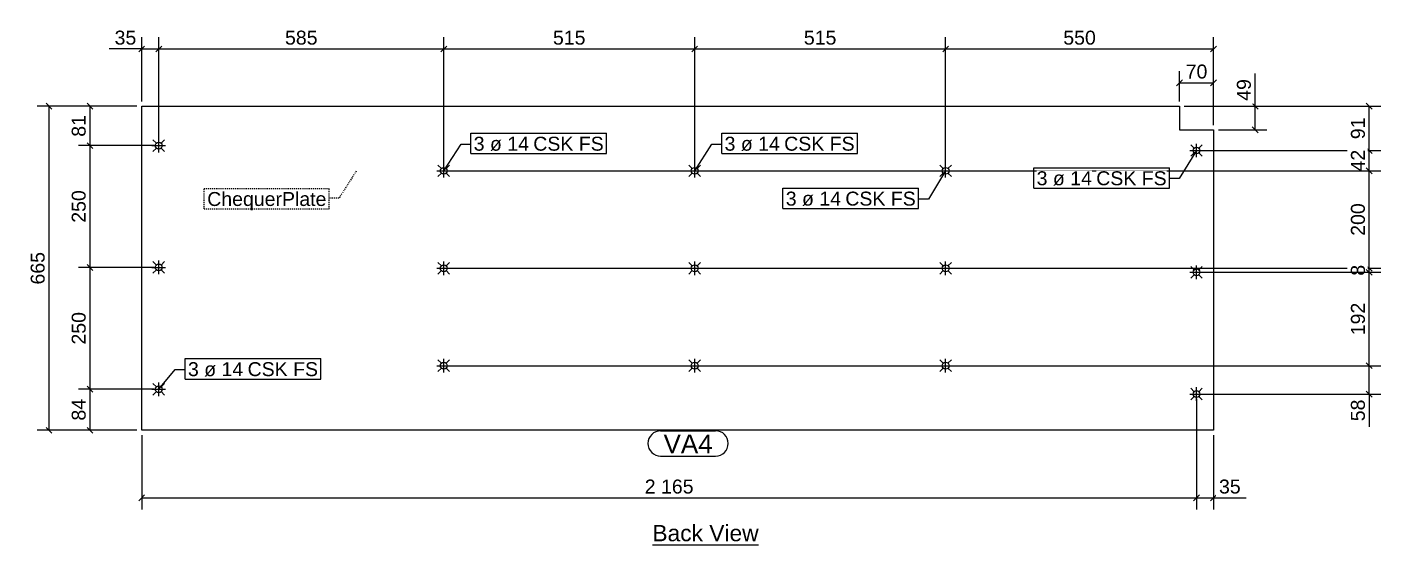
# Model space of a CAD drawing. Header units: millimetres. Extents: x 30 to 21429, y 42 to 1108.
# Drawn here: x 8662 to 11441, y 45 to 1108 of the extents above; entities that cross this region are included whole.
import ezdxf

# ---------------------------------------------------------------- set-up
doc = ezdxf.new("R2010")
doc.units = ezdxf.units.MM
doc.linetypes.add('DXK_LINE_DOT2', pattern=[3.9198, 1.9599, -1.9599])
doc.styles.add('Arial', font='ARIAL.TTF', dxfattribs={"height": 0.2})

# ---------------------------------------------------------------- blocks, each defined once
blk = doc.blocks.new('Unknown-3627783-12 - 1229')
at = {"color": 6, "linetype": 'Continuous'}
blk.add_line((9945.4, 45), (10163.2, 45), dxfattribs=at)
at = {"color": 0, "linetype": 'Continuous'}
blk.add_wipeout([(10163.2, 52.5), (10163.2, 87.5), (9945.4, 87.5), (9945.4, 52.5)], dxfattribs=at)
at = {"color": 6, "linetype": 'Continuous', "style": 'Arial'}
blk.add_text('Back View', height=33.43, dxfattribs=at).set_placement((9945.4, 52.5))
blk = doc.blocks.new('Bolt-3627783-1232 - 1229')
at = {"color": 96, "linetype": 'Continuous'}
for p, q in [((11057.3, 859.4), (11050.3, 866.4)), ((11062.2, 840.5), (11062.2, 868.5)), ((11067.1, 859.4), (11074.1, 866.4)), ((11048.2, 854.5), (11076.2, 854.5)), ((11057.3, 849.6), (11050.3, 842.6)), ((11067.1, 849.6), (11074.1, 842.6)), ((11057.3, 609.4), (11050.3, 616.4)), ((11062.2, 590.5), (11062.2, 618.5)), ((11067.1, 609.4), (11074.1, 616.4)), ((11048.2, 604.5), (11076.2, 604.5)), ((11057.3, 599.6), (11050.3, 592.6)), ((11067.1, 599.6), (11074.1, 592.6)), ((11057.3, 359.4), (11050.3, 366.4)), ((11062.2, 340.5), (11062.2, 368.5)), ((11067.1, 359.4), (11074.1, 366.4)), ((11048.2, 354.5), (11076.2, 354.5)), ((11057.3, 349.6), (11050.3, 342.6)), ((11067.1, 349.6), (11074.1, 342.6))]:
    blk.add_line(p, q, dxfattribs=at)
for centre in [(11062.2, 854.5), (11062.2, 604.5), (11062.2, 354.5)]:
    blk.add_circle(centre, 7, dxfattribs=at)
blk = doc.blocks.new('Part-3627783-1230 - 1229')
at = {"color": 30, "linetype": 'Continuous'}
for p, q in [((8897.2, 280.3), (8897.2, 945.3)), ((8897.2, 945.3), (11027.2, 945.3)), ((11027.2, 945.3), (11027.2, 896.8)), ((11027.2, 896.8), (11097.2, 896.8)), ((11097.2, 896.8), (11097.2, 280.3)), ((11097.2, 280.3), (8897.2, 280.3))]:
    blk.add_line(p, q, dxfattribs=at)
blk = doc.blocks.new('Bolt-3627783-1231 - 1229')
at = {"color": 96, "linetype": 'Continuous'}
for p, q in [((8918.2, 864.5), (8946.2, 864.5)), ((8927.3, 869.4), (8920.3, 876.4)), ((8932.2, 850.5), (8932.2, 878.5)), ((8937.1, 869.4), (8944.1, 876.4)), ((8927.3, 859.6), (8920.3, 852.6)), ((8937.1, 859.6), (8944.1, 852.6)), ((8918.2, 614.5), (8946.2, 614.5)), ((8927.3, 619.4), (8920.3, 626.4)), ((8932.2, 600.5), (8932.2, 628.5)), ((8937.1, 619.4), (8944.1, 626.4)), ((8927.3, 609.6), (8920.3, 602.6)), ((8937.1, 609.6), (8944.1, 602.6)), ((8918.2, 364.5), (8946.2, 364.5)), ((8927.3, 369.4), (8920.3, 376.4)), ((8932.2, 350.5), (8932.2, 378.5)), ((8937.1, 369.4), (8944.1, 376.4)), ((8927.3, 359.6), (8920.3, 352.6)), ((8937.1, 359.6), (8944.1, 352.6))]:
    blk.add_line(p, q, dxfattribs=at)
for centre in [(8932.2, 864.5), (8932.2, 614.5), (8932.2, 364.5)]:
    blk.add_circle(centre, 7, dxfattribs=at)
blk = doc.blocks.new('Bolt-3627783-1233 - 1229')
at = {"color": 96, "linetype": 'Continuous'}
for p, q in [((10533.2, 812.8), (10561.2, 812.8)), ((10542.3, 817.7), (10535.3, 824.7)), ((10542.3, 807.9), (10535.3, 800.9)), ((10547.2, 798.8), (10547.2, 826.8)), ((10552.1, 817.7), (10559.1, 824.7)), ((10552.1, 807.9), (10559.1, 800.9)), ((10533.2, 612.8), (10561.2, 612.8)), ((10542.3, 617.7), (10535.3, 624.7)), ((10547.2, 598.8), (10547.2, 626.8)), ((10552.1, 617.7), (10559.1, 624.7)), ((10542.3, 607.9), (10535.3, 600.9)), ((10552.1, 607.9), (10559.1, 600.9)), ((10542.3, 417.7), (10535.3, 424.7)), ((10547.2, 398.8), (10547.2, 426.8)), ((10552.1, 417.7), (10559.1, 424.7)), ((10533.2, 412.8), (10561.2, 412.8)), ((10542.3, 407.9), (10535.3, 400.9)), ((10552.1, 407.9), (10559.1, 400.9))]:
    blk.add_line(p, q, dxfattribs=at)
for centre in [(10547.2, 812.8), (10547.2, 612.8), (10547.2, 412.8)]:
    blk.add_circle(centre, 7, dxfattribs=at)
blk = doc.blocks.new('Bolt-3627783-1234 - 1229')
at = {"color": 96, "linetype": 'Continuous'}
for p, q in [((10018.2, 812.8), (10046.2, 812.8)), ((10027.3, 817.7), (10020.3, 824.7)), ((10027.3, 807.9), (10020.3, 800.9)), ((10032.2, 798.8), (10032.2, 826.8)), ((10037.1, 817.7), (10044.1, 824.7)), ((10037.1, 807.9), (10044.1, 800.9)), ((10018.2, 612.8), (10046.2, 612.8)), ((10027.3, 617.7), (10020.3, 624.7)), ((10032.2, 598.8), (10032.2, 626.8)), ((10037.1, 617.7), (10044.1, 624.7)), ((10027.3, 607.9), (10020.3, 600.9)), ((10037.1, 607.9), (10044.1, 600.9)), ((10027.3, 417.7), (10020.3, 424.7)), ((10032.2, 398.8), (10032.2, 426.8)), ((10037.1, 417.7), (10044.1, 424.7)), ((10018.2, 412.8), (10046.2, 412.8)), ((10027.3, 407.9), (10020.3, 400.9)), ((10037.1, 407.9), (10044.1, 400.9))]:
    blk.add_line(p, q, dxfattribs=at)
for centre in [(10032.2, 812.8), (10032.2, 612.8), (10032.2, 412.8)]:
    blk.add_circle(centre, 7, dxfattribs=at)
blk = doc.blocks.new('Bolt-3627783-1235 - 1229')
at = {"color": 96, "linetype": 'Continuous'}
for p, q in [((9503.2, 812.8), (9531.2, 812.8)), ((9512.3, 817.7), (9505.3, 824.7)), ((9512.3, 807.9), (9505.3, 800.9)), ((9517.2, 798.8), (9517.2, 826.8)), ((9522.1, 817.7), (9529.1, 824.7)), ((9522.1, 807.9), (9529.1, 800.9)), ((9503.2, 612.8), (9531.2, 612.8)), ((9512.3, 617.7), (9505.3, 624.7)), ((9517.2, 598.8), (9517.2, 626.8)), ((9522.1, 617.7), (9529.1, 624.7)), ((9512.3, 607.9), (9505.3, 600.9)), ((9522.1, 607.9), (9529.1, 600.9)), ((9512.3, 417.7), (9505.3, 424.7)), ((9517.2, 398.8), (9517.2, 426.8)), ((9522.1, 417.7), (9529.1, 424.7)), ((9503.2, 412.8), (9531.2, 412.8)), ((9512.3, 407.9), (9505.3, 400.9)), ((9522.1, 407.9), (9529.1, 400.9))]:
    blk.add_line(p, q, dxfattribs=at)
for centre in [(9517.2, 812.8), (9517.2, 612.8), (9517.2, 412.8)]:
    blk.add_circle(centre, 7, dxfattribs=at)
blk = doc.blocks.new('StraightDimension-3627783-1375 - 1229')
at = {"color": 7, "linetype": 'Continuous'}
for p, q in [((8932.2, 874.5), (8932.2, 1086.8)), ((9517.2, 822.8), (9517.2, 1086.8)), ((8938.2, 1068.8), (8926.2, 1056.8)), ((8932.2, 1062.8), (9517.2, 1062.8)), ((9511.2, 1056.8), (9523.2, 1068.8))]:
    blk.add_line(p, q, dxfattribs=at)
at = {"color": 0}
blk.add_wipeout([(9264.1, 1065.8), (9264.1, 1107.8), (9185.3, 1107.8), (9185.3, 1065.8)], dxfattribs=at)
at = {"color": 96, "style": 'Arial'}
blk.add_text('585', height=28.65, dxfattribs=at).set_placement((9191.3, 1071.8))
blk = doc.blocks.new('StraightDimension-3627783-3418 - 1229')
at = {"color": 7, "linetype": 'Continuous'}
for p, q in [((8922.2, 614.5), (8767.1, 614.5)), ((8797.1, 608.5), (8785.1, 620.5)), ((8791.1, 364.5), (8791.1, 614.5)), ((8922.2, 364.5), (8767.1, 364.5)), ((8785.1, 370.5), (8797.1, 358.5))]:
    blk.add_line(p, q, dxfattribs=at)
at = {"color": 0}
blk.add_wipeout([(8788.1, 528.9), (8746.1, 528.9), (8746.1, 450.2), (8788.1, 450.2)], dxfattribs=at)
at = {"color": 96, "style": 'Arial'}
blk.add_text('250', height=28.65, rotation=90.0002, dxfattribs=at).set_placement((8782.1, 456.2))
blk = doc.blocks.new('StraightDimension-3627783-1410 - 1229')
at = {"color": 7, "linetype": 'Continuous'}
for p, q in [((11037.2, 945.3), (11440.8, 945.3)), ((11422.8, 939.3), (11410.8, 951.3)), ((11416.8, 854.5), (11416.8, 945.3)), ((11072.2, 854.5), (11440.8, 854.5)), ((11410.8, 860.5), (11422.8, 848.5))]:
    blk.add_line(p, q, dxfattribs=at)
at = {"color": 0}
blk.add_wipeout([(11413.8, 928.1), (11371.8, 928.1), (11371.8, 871.7), (11413.8, 871.7)], dxfattribs=at)
at = {"color": 96, "style": 'Arial'}
blk.add_text('91', height=28.65, rotation=90.0002, dxfattribs=at).set_placement((11407.8, 877.7))
blk = doc.blocks.new('StraightDimension-3627783-3419 - 1229')
at = {"color": 7, "linetype": 'Continuous'}
for p, q in [((8922.2, 364.5), (8767.1, 364.5)), ((8797.1, 358.5), (8785.1, 370.5)), ((8791.1, 280.3), (8791.1, 364.5)), ((8887.2, 280.3), (8767.1, 280.3)), ((8785.1, 286.3), (8797.1, 274.3))]:
    blk.add_line(p, q, dxfattribs=at)
at = {"color": 0}
blk.add_wipeout([(8788.1, 350.6), (8746.1, 350.6), (8746.1, 294.2), (8788.1, 294.2)], dxfattribs=at)
at = {"color": 96, "style": 'Arial'}
blk.add_text('84', height=28.65, rotation=90.0002, dxfattribs=at).set_placement((8782.1, 300.2))
blk = doc.blocks.new('StraightDimension-3627783-1411 - 1229')
at = {"color": 7, "linetype": 'Continuous'}
for p, q in [((11072.2, 854.5), (11440.8, 854.5)), ((11410.8, 860.5), (11422.8, 848.5)), ((11416.8, 812.8), (11416.8, 854.5)), ((9527.2, 812.8), (11440.8, 812.8)), ((11422.8, 806.8), (11410.8, 818.8))]:
    blk.add_line(p, q, dxfattribs=at)
at = {"color": 0}
blk.add_wipeout([(11413.8, 861.9), (11371.8, 861.9), (11371.8, 805.4), (11413.8, 805.4)], dxfattribs=at)
at = {"color": 96, "style": 'Arial'}
blk.add_text('42', height=28.65, rotation=90.0002, dxfattribs=at).set_placement((11407.8, 811.4))
blk = doc.blocks.new('StraightDimension-3627783-1412 - 1229')
at = {"color": 7, "linetype": 'Continuous'}
for p, q in [((9527.2, 812.8), (11440.8, 812.8)), ((11422.8, 806.8), (11410.8, 818.8)), ((11416.8, 612.8), (11416.8, 812.8)), ((9527.2, 612.8), (11440.8, 612.8)), ((11410.8, 618.8), (11422.8, 606.8))]:
    blk.add_line(p, q, dxfattribs=at)
at = {"color": 0}
blk.add_wipeout([(11413.8, 752.1), (11371.8, 752.1), (11371.8, 673.4), (11413.8, 673.4)], dxfattribs=at)
at = {"color": 96, "style": 'Arial'}
blk.add_text('200', height=28.65, rotation=90.0002, dxfattribs=at).set_placement((11407.8, 679.4))
blk = doc.blocks.new('StraightDimension-3627783-1413 - 1229')
at = {"color": 7, "linetype": 'Continuous'}
for p, q in [((9527.2, 612.8), (11440.8, 612.8)), ((11410.8, 618.8), (11422.8, 606.8)), ((11416.8, 604.5), (11416.8, 612.8)), ((11072.2, 604.5), (11440.8, 604.5)), ((11422.8, 598.5), (11410.8, 610.5))]:
    blk.add_line(p, q, dxfattribs=at)
at = {"color": 0}
blk.add_wipeout([(11413.8, 625.8), (11371.8, 625.8), (11371.8, 591.5), (11413.8, 591.5)], dxfattribs=at)
at = {"color": 96, "style": 'Arial'}
blk.add_text('8', height=28.7, rotation=90.0002, dxfattribs=at).set_placement((11407.8, 597.5))
blk = doc.blocks.new('StraightDimension-3627783-1414 - 1229')
at = {"color": 7, "linetype": 'Continuous'}
for p, q in [((11072.2, 604.5), (11440.8, 604.5)), ((11422.8, 598.5), (11410.8, 610.5)), ((11416.8, 412.8), (11416.8, 604.5)), ((11410.8, 418.8), (11422.8, 406.8)), ((9527.2, 412.8), (11440.8, 412.8))]:
    blk.add_line(p, q, dxfattribs=at)
at = {"color": 0}
blk.add_wipeout([(11413.8, 548), (11371.8, 548), (11371.8, 469.3), (11413.8, 469.3)], dxfattribs=at)
at = {"color": 96, "style": 'Arial'}
blk.add_text('192', height=28.65, rotation=90.0002, dxfattribs=at).set_placement((11407.8, 475.3))
blk = doc.blocks.new('StraightDimension-3627783-1415 - 1229')
at = {"color": 7, "linetype": 'Continuous'}
for p, q in [((11422.8, 406.8), (11410.8, 418.8)), ((9527.2, 412.8), (11440.8, 412.8)), ((11416.8, 354.5), (11416.8, 412.8)), ((11072.2, 354.5), (11440.8, 354.5)), ((11410.8, 360.5), (11422.8, 348.5))]:
    blk.add_line(p, q, dxfattribs=at)
at = {"color": 0}
blk.add_wipeout([(11413.8, 349.3), (11371.8, 349.3), (11371.8, 292.8), (11413.8, 292.8)], dxfattribs=at)
at = {"color": 7, "linetype": 'Continuous'}
blk.add_line((11416.8, 354.5), (11416.8, 287.6), dxfattribs=at)
blk.add_line((11416.8, 354.5), (11416.8, 287.6), dxfattribs=at)
at = {"color": 96, "style": 'Arial'}
blk.add_text('58', height=28.65, rotation=90.0002, dxfattribs=at).set_placement((11407.8, 298.8))
blk = doc.blocks.new('StraightDimension-3627783-1372 - 1229')
at = {"color": 7, "linetype": 'Continuous'}
for p, q in [((10547.2, 822.8), (10547.2, 1086.8)), ((11097.2, 906.8), (11097.2, 1086.8)), ((10553.2, 1068.8), (10541.2, 1056.8)), ((10547.2, 1062.8), (11097.2, 1062.8)), ((11091.2, 1056.8), (11103.2, 1068.8))]:
    blk.add_line(p, q, dxfattribs=at)
at = {"color": 0}
blk.add_wipeout([(10861.6, 1065.8), (10861.6, 1107.8), (10782.8, 1107.8), (10782.8, 1065.8)], dxfattribs=at)
at = {"color": 96, "style": 'Arial'}
blk.add_text('550', height=28.65, dxfattribs=at).set_placement((10788.8, 1071.8))
blk = doc.blocks.new('StraightDimension-3627783-1373 - 1229')
at = {"color": 7, "linetype": 'Continuous'}
for p, q in [((10032.2, 822.8), (10032.2, 1086.8)), ((10547.2, 822.8), (10547.2, 1086.8)), ((10038.2, 1068.8), (10026.2, 1056.8)), ((10032.2, 1062.8), (10547.2, 1062.8)), ((10541.2, 1056.8), (10553.2, 1068.8))]:
    blk.add_line(p, q, dxfattribs=at)
at = {"color": 0}
blk.add_wipeout([(10329.1, 1065.8), (10329.1, 1107.8), (10250.3, 1107.8), (10250.3, 1065.8)], dxfattribs=at)
at = {"color": 96, "style": 'Arial'}
blk.add_text('515', height=28.65, dxfattribs=at).set_placement((10256.3, 1071.8))
blk = doc.blocks.new('StraightDimension-3627783-1374 - 1229')
at = {"color": 7, "linetype": 'Continuous'}
for p, q in [((9517.2, 822.8), (9517.2, 1086.8)), ((10032.2, 822.8), (10032.2, 1086.8)), ((9523.2, 1068.8), (9511.2, 1056.8)), ((9517.2, 1062.8), (10032.2, 1062.8)), ((10026.2, 1056.8), (10038.2, 1068.8))]:
    blk.add_line(p, q, dxfattribs=at)
at = {"color": 0}
blk.add_wipeout([(9814.1, 1065.8), (9814.1, 1107.8), (9735.3, 1107.8), (9735.3, 1065.8)], dxfattribs=at)
at = {"color": 96, "style": 'Arial'}
blk.add_text('515', height=28.65, dxfattribs=at).set_placement((9741.3, 1071.8))
blk = doc.blocks.new('StraightDimension-3627783-1376 - 1229')
at = {"color": 7, "linetype": 'Continuous'}
for p, q in [((8897.2, 955.3), (8897.2, 1086.8)), ((8932.2, 874.5), (8932.2, 1086.8)), ((8891.2, 1056.8), (8903.2, 1068.8)), ((8897.2, 1062.8), (8932.2, 1062.8)), ((8938.2, 1068.8), (8926.2, 1056.8))]:
    blk.add_line(p, q, dxfattribs=at)
at = {"color": 0}
blk.add_wipeout([(8891.9, 1065.8), (8891.9, 1107.8), (8835.5, 1107.8), (8835.5, 1065.8)], dxfattribs=at)
at = {"color": 7, "linetype": 'Continuous'}
blk.add_line((8897.2, 1062.8), (8830.2, 1062.8), dxfattribs=at)
blk.add_line((8897.2, 1062.8), (8830.2, 1062.8), dxfattribs=at)
at = {"color": 96, "style": 'Arial'}
blk.add_text('35', height=28.65, dxfattribs=at).set_placement((8841.5, 1071.8))
blk = doc.blocks.new('StraightDimension-3627783-3417 - 1229')
at = {"color": 7, "linetype": 'Continuous'}
for p, q in [((8922.2, 864.5), (8767.1, 864.5)), ((8797.1, 858.5), (8785.1, 870.5)), ((8791.1, 614.5), (8791.1, 864.5)), ((8922.2, 614.5), (8767.1, 614.5)), ((8785.1, 620.5), (8797.1, 608.5))]:
    blk.add_line(p, q, dxfattribs=at)
at = {"color": 0}
blk.add_wipeout([(8788.1, 778.9), (8746.1, 778.9), (8746.1, 700.2), (8788.1, 700.2)], dxfattribs=at)
at = {"color": 96, "style": 'Arial'}
blk.add_text('250', height=28.65, rotation=90.0002, dxfattribs=at).set_placement((8782.1, 706.2))
blk = doc.blocks.new('StraightDimension-3627783-1393 - 1229')
at = {"color": 7, "linetype": 'Continuous'}
for p, q in [((11062.2, 344.5), (11062.2, 117.5)), ((11097.2, 270.3), (11097.2, 117.5)), ((11056.2, 135.5), (11068.2, 147.5)), ((11062.2, 141.5), (11097.2, 141.5)), ((11103.2, 147.5), (11091.2, 135.5))]:
    blk.add_line(p, q, dxfattribs=at)
at = {"color": 0}
blk.add_wipeout([(11158.9, 144.5), (11158.9, 186.5), (11102.4, 186.5), (11102.4, 144.5)], dxfattribs=at)
at = {"color": 7, "linetype": 'Continuous'}
blk.add_line((11097.2, 141.5), (11164.2, 141.5), dxfattribs=at)
blk.add_line((11097.2, 141.5), (11164.2, 141.5), dxfattribs=at)
at = {"color": 96, "style": 'Arial'}
blk.add_text('35', height=28.65, dxfattribs=at).set_placement((11108.4, 150.5))
blk = doc.blocks.new('StraightDimension-3627783-1394 - 1229')
at = {"color": 7, "linetype": 'Continuous'}
for p, q in [((11062.2, 344.5), (11062.2, 117.5)), ((8897.2, 270.3), (8897.2, 117.5)), ((8903.2, 147.5), (8891.2, 135.5)), ((8897.2, 141.5), (11062.2, 141.5)), ((11056.2, 135.5), (11068.2, 147.5))]:
    blk.add_line(p, q, dxfattribs=at)
at = {"color": 0}
blk.add_wipeout([(10035.7, 144.5), (10035.7, 186.5), (9923.7, 186.5), (9923.7, 144.5)], dxfattribs=at)
at = {"color": 96, "style": 'Arial'}
blk.add_text('2 165', height=28.65, dxfattribs=at).set_placement((9929.7, 150.5))
blk = doc.blocks.new('StraightDimension-3627783-1402 - 1229')
at = {"color": 7, "linetype": 'Continuous'}
for p, q in [((11027.2, 955.3), (11027.2, 1017.2)), ((11097.2, 906.8), (11097.2, 1017.2)), ((11033.2, 999.2), (11021.2, 987.2)), ((11027.2, 993.2), (11097.2, 993.2)), ((11091.2, 987.2), (11103.2, 999.2))]:
    blk.add_line(p, q, dxfattribs=at)
at = {"color": 0}
blk.add_wipeout([(11090.4, 996.2), (11090.4, 1038.2), (11034, 1038.2), (11034, 996.2)], dxfattribs=at)
at = {"color": 96, "style": 'Arial'}
blk.add_text('70', height=28.65, dxfattribs=at).set_placement((11040, 1002.2))
blk = doc.blocks.new('StraightDimension-3627783-1469 - 1229')
at = {"color": 7, "linetype": 'Continuous'}
for p, q in [((8887.2, 945.3), (8682.9, 945.3)), ((8712.9, 939.3), (8700.9, 951.3)), ((8706.9, 280.3), (8706.9, 945.3)), ((8887.2, 280.3), (8682.9, 280.3)), ((8700.9, 286.3), (8712.9, 274.3))]:
    blk.add_line(p, q, dxfattribs=at)
at = {"color": 0}
blk.add_wipeout([(8703.9, 652.1), (8661.9, 652.1), (8661.9, 573.4), (8703.9, 573.4)], dxfattribs=at)
at = {"color": 96, "style": 'Arial'}
blk.add_text('665', height=28.65, rotation=90.0002, dxfattribs=at).set_placement((8697.9, 579.4))
blk = doc.blocks.new('StraightDimension-3627783-3416 - 1229')
at = {"color": 7, "linetype": 'Continuous'}
for p, q in [((8887.2, 945.3), (8767.1, 945.3)), ((8797.1, 939.3), (8785.1, 951.3)), ((8791.1, 864.5), (8791.1, 945.3)), ((8922.2, 864.5), (8767.1, 864.5)), ((8785.1, 870.5), (8797.1, 858.5))]:
    blk.add_line(p, q, dxfattribs=at)
at = {"color": 0}
blk.add_wipeout([(8788.1, 933.1), (8746.1, 933.1), (8746.1, 876.7), (8788.1, 876.7)], dxfattribs=at)
at = {"color": 96, "style": 'Arial'}
blk.add_text('81', height=28.65, rotation=90.0002, dxfattribs=at).set_placement((8782.1, 882.7))
blk = doc.blocks.new('StraightDimension-3627783-3447 - 1229')
at = {"color": 7, "linetype": 'Continuous'}
for p, q in [((11037.2, 945.3), (11206.7, 945.3)), ((11176.7, 951.3), (11188.7, 939.3)), ((11182.7, 896.8), (11182.7, 945.3)), ((11107.2, 896.8), (11206.7, 896.8)), ((11188.7, 890.8), (11176.7, 902.8))]:
    blk.add_line(p, q, dxfattribs=at)
at = {"color": 0}
blk.add_wipeout([(11179.7, 1007), (11137.7, 1007), (11137.7, 950.5), (11179.7, 950.5)], dxfattribs=at)
at = {"color": 7, "linetype": 'Continuous'}
blk.add_line((11182.7, 945.3), (11182.7, 1012.3), dxfattribs=at)
blk.add_line((11182.7, 945.3), (11182.7, 1012.3), dxfattribs=at)
at = {"color": 96, "style": 'Arial'}
blk.add_text('49', height=28.65, rotation=90.0002, dxfattribs=at).set_placement((11173.7, 956.5))
blk = doc.blocks.new('Mark-3627783-1473 - 1229')
at = {"color": 0}
blk.add_wipeout([(10069.1, 233.3), (10069.1, 273.3), (9968.3, 273.3), (9968.3, 233.3)], dxfattribs=at)
blk.add_wipeout([(10069.1, 233.3), (10069.1, 273.3), (9968.3, 273.3), (9968.3, 233.3)], dxfattribs=at)
at = {"color": 7, "linetype": 'Continuous'}
for p, q in [((9962.3, 279.3), (10075.1, 279.3)), ((9962.3, 227.3), (10075.1, 227.3))]:
    blk.add_line(p, q, dxfattribs=at)
for centre, start, end in [((9962.3, 253.3), 90, 270), ((10075.1, 253.3), 270, 90)]:
    blk.add_arc(centre, 26, start, end, dxfattribs=at)
at = {"color": 96, "style": 'Arial'}
blk.add_text('VA4', height=38.2, dxfattribs=at).set_placement((9968.3, 233.3))
blk = doc.blocks.new('Mark-3627783-1474 - 1229')
at = {"color": 7, "linetype": 'Continuous'}
blk.add_line((8932.2, 364.5), (8966.1, 404.9), dxfattribs=at)
at = {"color": 0}
blk.add_wipeout([(9105.5, 391.4), (9105.5, 421.4), (8992.1, 421.4), (8992.1, 391.4)], dxfattribs=at)
blk.add_wipeout([(9105.5, 391.4), (9105.5, 421.4), (8992.1, 421.4), (8992.1, 391.4)], dxfattribs=at)
at = {"color": 7, "linetype": 'Continuous'}
for p, q in [((8986.1, 385.4), (8986.1, 427.4)), ((8966.1, 404.9), (8986.1, 404.9))]:
    blk.add_line(p, q, dxfattribs=at)
at = {"color": 0}
blk.add_wipeout([(9258.9, 391.4), (9258.9, 421.4), (9114.5, 421.4), (9114.5, 391.4)], dxfattribs=at)
blk.add_wipeout([(9258.9, 391.4), (9258.9, 421.4), (9114.5, 421.4), (9114.5, 391.4)], dxfattribs=at)
at = {"color": 7, "linetype": 'Continuous'}
for p, q in [((8986.1, 427.4), (9264.9, 427.4)), ((9264.9, 385.4), (9264.9, 427.4)), ((8986.1, 385.4), (9264.9, 385.4))]:
    blk.add_line(p, q, dxfattribs=at)
at = {"color": 96, "style": 'Arial'}
for s, p in [('3 ø 14', (8992.1, 391.4)), ('CSK FS', (9114.5, 391.4))]:
    blk.add_text(s, height=28.65, dxfattribs=at).set_placement(p)
blk = doc.blocks.new('Mark-3627783-1475 - 1229')
at = {"color": 7, "linetype": 'Continuous'}
blk.add_line((11062.2, 854.5), (11026.8, 796.7), dxfattribs=at)
at = {"color": 0}
blk.add_wipeout([(10847.4, 783.2), (10847.4, 813.2), (10734.1, 813.2), (10734.1, 783.2)], dxfattribs=at)
blk.add_wipeout([(10847.4, 783.2), (10847.4, 813.2), (10734.1, 813.2), (10734.1, 783.2)], dxfattribs=at)
at = {"color": 7, "linetype": 'Continuous'}
blk.add_line((10728.1, 777.2), (10728.1, 819.2), dxfattribs=at)
at = {"color": 0}
blk.add_wipeout([(11000.8, 783.2), (11000.8, 813.2), (10856.4, 813.2), (10856.4, 783.2)], dxfattribs=at)
blk.add_wipeout([(11000.8, 783.2), (11000.8, 813.2), (10856.4, 813.2), (10856.4, 783.2)], dxfattribs=at)
at = {"color": 7, "linetype": 'Continuous'}
for p, q in [((10728.1, 819.2), (11006.8, 819.2)), ((11006.8, 777.2), (11006.8, 819.2)), ((11026.8, 796.7), (11006.8, 796.7)), ((10728.1, 777.2), (11006.8, 777.2))]:
    blk.add_line(p, q, dxfattribs=at)
at = {"color": 96, "style": 'Arial'}
for s, p in [('3 ø 14', (10734.1, 783.2)), ('CSK FS', (10856.4, 783.2))]:
    blk.add_text(s, height=28.65, dxfattribs=at).set_placement(p)
blk = doc.blocks.new('Mark-3627783-1476 - 1229')
at = {"color": 7, "linetype": 'Continuous'}
blk.add_line((10547.2, 812.8), (10511.8, 754.9), dxfattribs=at)
at = {"color": 0}
blk.add_wipeout([(10332.4, 741.4), (10332.4, 771.4), (10219.1, 771.4), (10219.1, 741.4)], dxfattribs=at)
blk.add_wipeout([(10332.4, 741.4), (10332.4, 771.4), (10219.1, 771.4), (10219.1, 741.4)], dxfattribs=at)
at = {"color": 7, "linetype": 'Continuous'}
blk.add_line((10213.1, 735.4), (10213.1, 777.4), dxfattribs=at)
at = {"color": 0}
blk.add_wipeout([(10485.8, 741.4), (10485.8, 771.4), (10341.4, 771.4), (10341.4, 741.4)], dxfattribs=at)
blk.add_wipeout([(10485.8, 741.4), (10485.8, 771.4), (10341.4, 771.4), (10341.4, 741.4)], dxfattribs=at)
at = {"color": 7, "linetype": 'Continuous'}
for p, q in [((10213.1, 777.4), (10491.8, 777.4)), ((10491.8, 735.4), (10491.8, 777.4)), ((10511.8, 754.9), (10491.8, 754.9)), ((10213.1, 735.4), (10491.8, 735.4))]:
    blk.add_line(p, q, dxfattribs=at)
at = {"color": 96, "style": 'Arial'}
for s, p in [('3 ø 14', (10219.1, 741.4)), ('CSK FS', (10341.4, 741.4))]:
    blk.add_text(s, height=28.65, dxfattribs=at).set_placement(p)
blk = doc.blocks.new('Mark-3627783-1477 - 1229')
at = {"color": 7, "linetype": 'Continuous'}
blk.add_line((10032.2, 812.8), (10067.6, 867.6), dxfattribs=at)
at = {"color": 0}
blk.add_wipeout([(10206.9, 854.1), (10206.9, 884.1), (10093.6, 884.1), (10093.6, 854.1)], dxfattribs=at)
blk.add_wipeout([(10206.9, 854.1), (10206.9, 884.1), (10093.6, 884.1), (10093.6, 854.1)], dxfattribs=at)
at = {"color": 7, "linetype": 'Continuous'}
for p, q in [((10087.6, 848.1), (10087.6, 890.1)), ((10067.6, 867.6), (10087.6, 867.6))]:
    blk.add_line(p, q, dxfattribs=at)
at = {"color": 0}
blk.add_wipeout([(10360.3, 854.1), (10360.3, 884.1), (10215.9, 884.1), (10215.9, 854.1)], dxfattribs=at)
blk.add_wipeout([(10360.3, 854.1), (10360.3, 884.1), (10215.9, 884.1), (10215.9, 854.1)], dxfattribs=at)
at = {"color": 7, "linetype": 'Continuous'}
for p, q in [((10087.6, 890.1), (10366.3, 890.1)), ((10366.3, 848.1), (10366.3, 890.1)), ((10087.6, 848.1), (10366.3, 848.1))]:
    blk.add_line(p, q, dxfattribs=at)
at = {"color": 96, "style": 'Arial'}
for s, p in [('3 ø 14', (10093.6, 854.1)), ('CSK FS', (10215.9, 854.1))]:
    blk.add_text(s, height=28.65, dxfattribs=at).set_placement(p)
blk = doc.blocks.new('Mark-3627783-1478 - 1229')
at = {"color": 7, "linetype": 'Continuous'}
blk.add_line((9517.2, 812.8), (9552.6, 867.6), dxfattribs=at)
at = {"color": 0}
blk.add_wipeout([(9691.9, 854.1), (9691.9, 884.1), (9578.6, 884.1), (9578.6, 854.1)], dxfattribs=at)
blk.add_wipeout([(9691.9, 854.1), (9691.9, 884.1), (9578.6, 884.1), (9578.6, 854.1)], dxfattribs=at)
at = {"color": 7, "linetype": 'Continuous'}
for p, q in [((9572.6, 848.1), (9572.6, 890.1)), ((9552.6, 867.6), (9572.6, 867.6))]:
    blk.add_line(p, q, dxfattribs=at)
at = {"color": 0}
blk.add_wipeout([(9845.3, 854.1), (9845.3, 884.1), (9700.9, 884.1), (9700.9, 854.1)], dxfattribs=at)
blk.add_wipeout([(9845.3, 854.1), (9845.3, 884.1), (9700.9, 884.1), (9700.9, 854.1)], dxfattribs=at)
at = {"color": 7, "linetype": 'Continuous'}
for p, q in [((9572.6, 890.1), (9851.3, 890.1)), ((9851.3, 848.1), (9851.3, 890.1)), ((9572.6, 848.1), (9851.3, 848.1))]:
    blk.add_line(p, q, dxfattribs=at)
at = {"color": 96, "style": 'Arial'}
for s, p in [('3 ø 14', (9578.6, 854.1)), ('CSK FS', (9700.9, 854.1))]:
    blk.add_text(s, height=28.65, dxfattribs=at).set_placement(p)
blk = doc.blocks.new('Mark-3627783-1479 - 1229')
at = {"color": 96, "linetype": 'DXK_LINE_DOT2'}
blk.add_line((9337.5, 812), (9302.1, 756.6), dxfattribs=at)
at = {"color": 0}
blk.add_wipeout([(9276.1, 740.6), (9276.1, 770.6), (9031.6, 770.6), (9031.6, 740.6)], dxfattribs=at)
blk.add_wipeout([(9276.1, 740.6), (9276.1, 770.6), (9031.6, 770.6), (9031.6, 740.6)], dxfattribs=at)
at = {"color": 96, "linetype": 'DXK_LINE_DOT2'}
for p, q in [((9025.6, 776.6), (9282.1, 776.6)), ((9025.6, 734.6), (9025.6, 776.6)), ((9282.1, 734.6), (9282.1, 776.6)), ((9302.1, 756.6), (9282.1, 756.6)), ((9025.6, 734.6), (9282.1, 734.6))]:
    blk.add_line(p, q, dxfattribs=at)
at = {"color": 96, "style": 'Arial'}
blk.add_text('ChequerPlate', height=28.652, dxfattribs=at).set_placement((9031.6, 740.6))

msp = doc.modelspace()

# ---------------------------------------------------------------- block references
for name in ['Part-3627783-1230 - 1229', 'Bolt-3627783-1231 - 1229', 'Bolt-3627783-1232 - 1229', 'Bolt-3627783-1235 - 1229', 'Bolt-3627783-1234 - 1229', 'Bolt-3627783-1233 - 1229', 'Unknown-3627783-12 - 1229']:
    msp.add_blockref(name, (0, 0))

# ---------------------------------------------------------------- next in the draw order: block references
for name in ['StraightDimension-3627783-1375 - 1229', 'StraightDimension-3627783-1410 - 1229', 'StraightDimension-3627783-3418 - 1229']:
    msp.add_blockref(name, (0, 0))

# ---------------------------------------------------------------- next in the draw order: block references
for name in ['StraightDimension-3627783-1376 - 1229', 'StraightDimension-3627783-1411 - 1229', 'Mark-3627783-1479 - 1229', 'StraightDimension-3627783-3419 - 1229']:
    msp.add_blockref(name, (0, 0))

# ---------------------------------------------------------------- next in the draw order: block references
for name in ['StraightDimension-3627783-3417 - 1229', 'StraightDimension-3627783-1412 - 1229', 'Mark-3627783-1474 - 1229']:
    msp.add_blockref(name, (0, 0))

# ---------------------------------------------------------------- next in the draw order: block references
for name in ['StraightDimension-3627783-1372 - 1229', 'StraightDimension-3627783-1413 - 1229']:
    msp.add_blockref(name, (0, 0))

# ---------------------------------------------------------------- next in the draw order: block references
for name in ['StraightDimension-3627783-1373 - 1229', 'StraightDimension-3627783-1402 - 1229', 'Mark-3627783-1475 - 1229', 'StraightDimension-3627783-1414 - 1229']:
    msp.add_blockref(name, (0, 0))

# ---------------------------------------------------------------- next in the draw order: block references
for name in ['StraightDimension-3627783-1374 - 1229', 'StraightDimension-3627783-3447 - 1229', 'Mark-3627783-1476 - 1229', 'StraightDimension-3627783-1415 - 1229']:
    msp.add_blockref(name, (0, 0))

# ---------------------------------------------------------------- next in the draw order: block references
for name in ['Mark-3627783-1478 - 1229', 'Mark-3627783-1477 - 1229', 'StraightDimension-3627783-1393 - 1229']:
    msp.add_blockref(name, (0, 0))

# ---------------------------------------------------------------- next in the draw order: block references
msp.add_blockref('StraightDimension-3627783-1394 - 1229', (0, 0))

# ---------------------------------------------------------------- next in the draw order: block references
for name in ['StraightDimension-3627783-1469 - 1229', 'Mark-3627783-1473 - 1229']:
    msp.add_blockref(name, (0, 0))

# ---------------------------------------------------------------- next in the draw order: block references
msp.add_blockref('StraightDimension-3627783-3416 - 1229', (0, 0))

doc.saveas('drawing.dxf')
